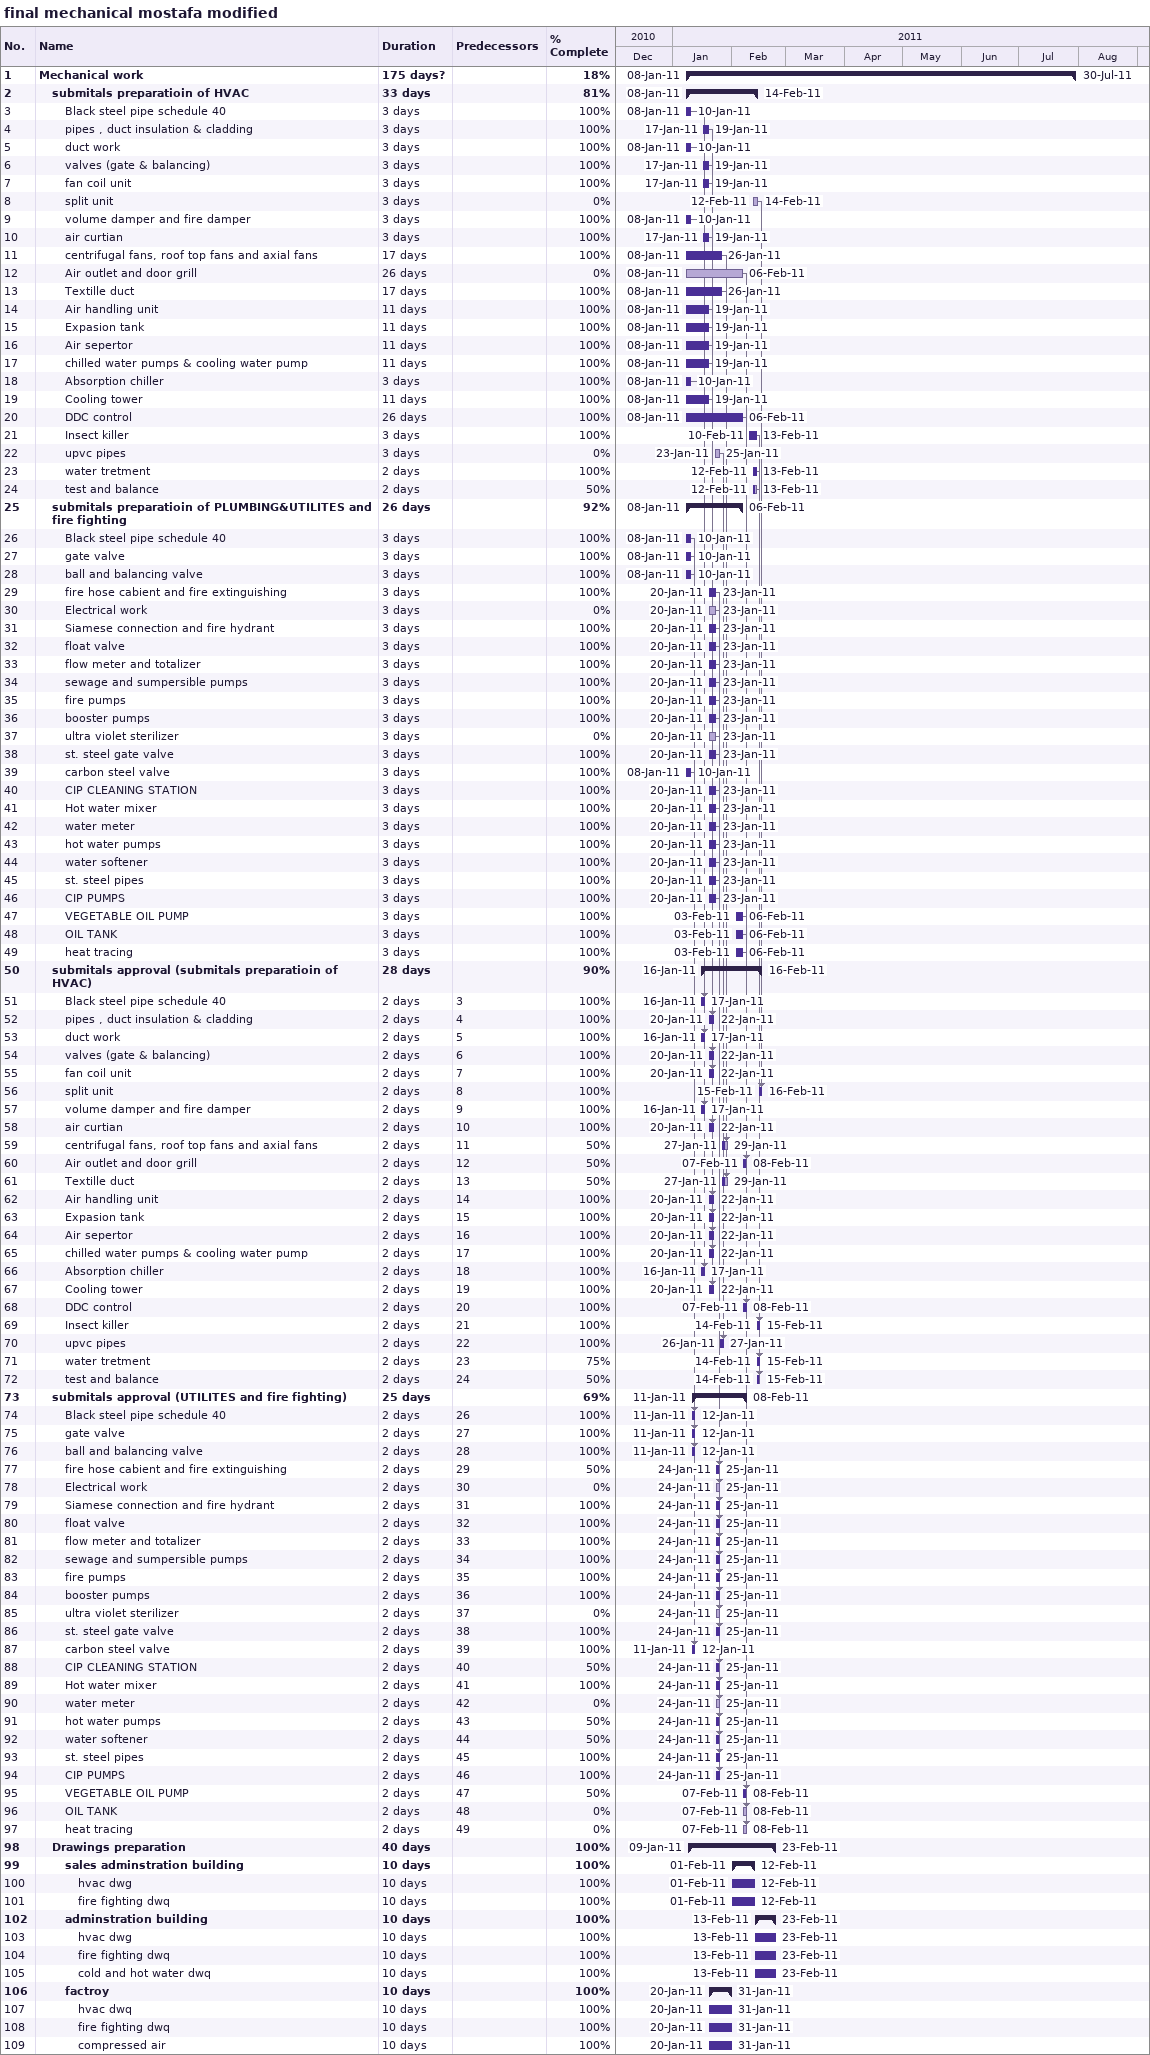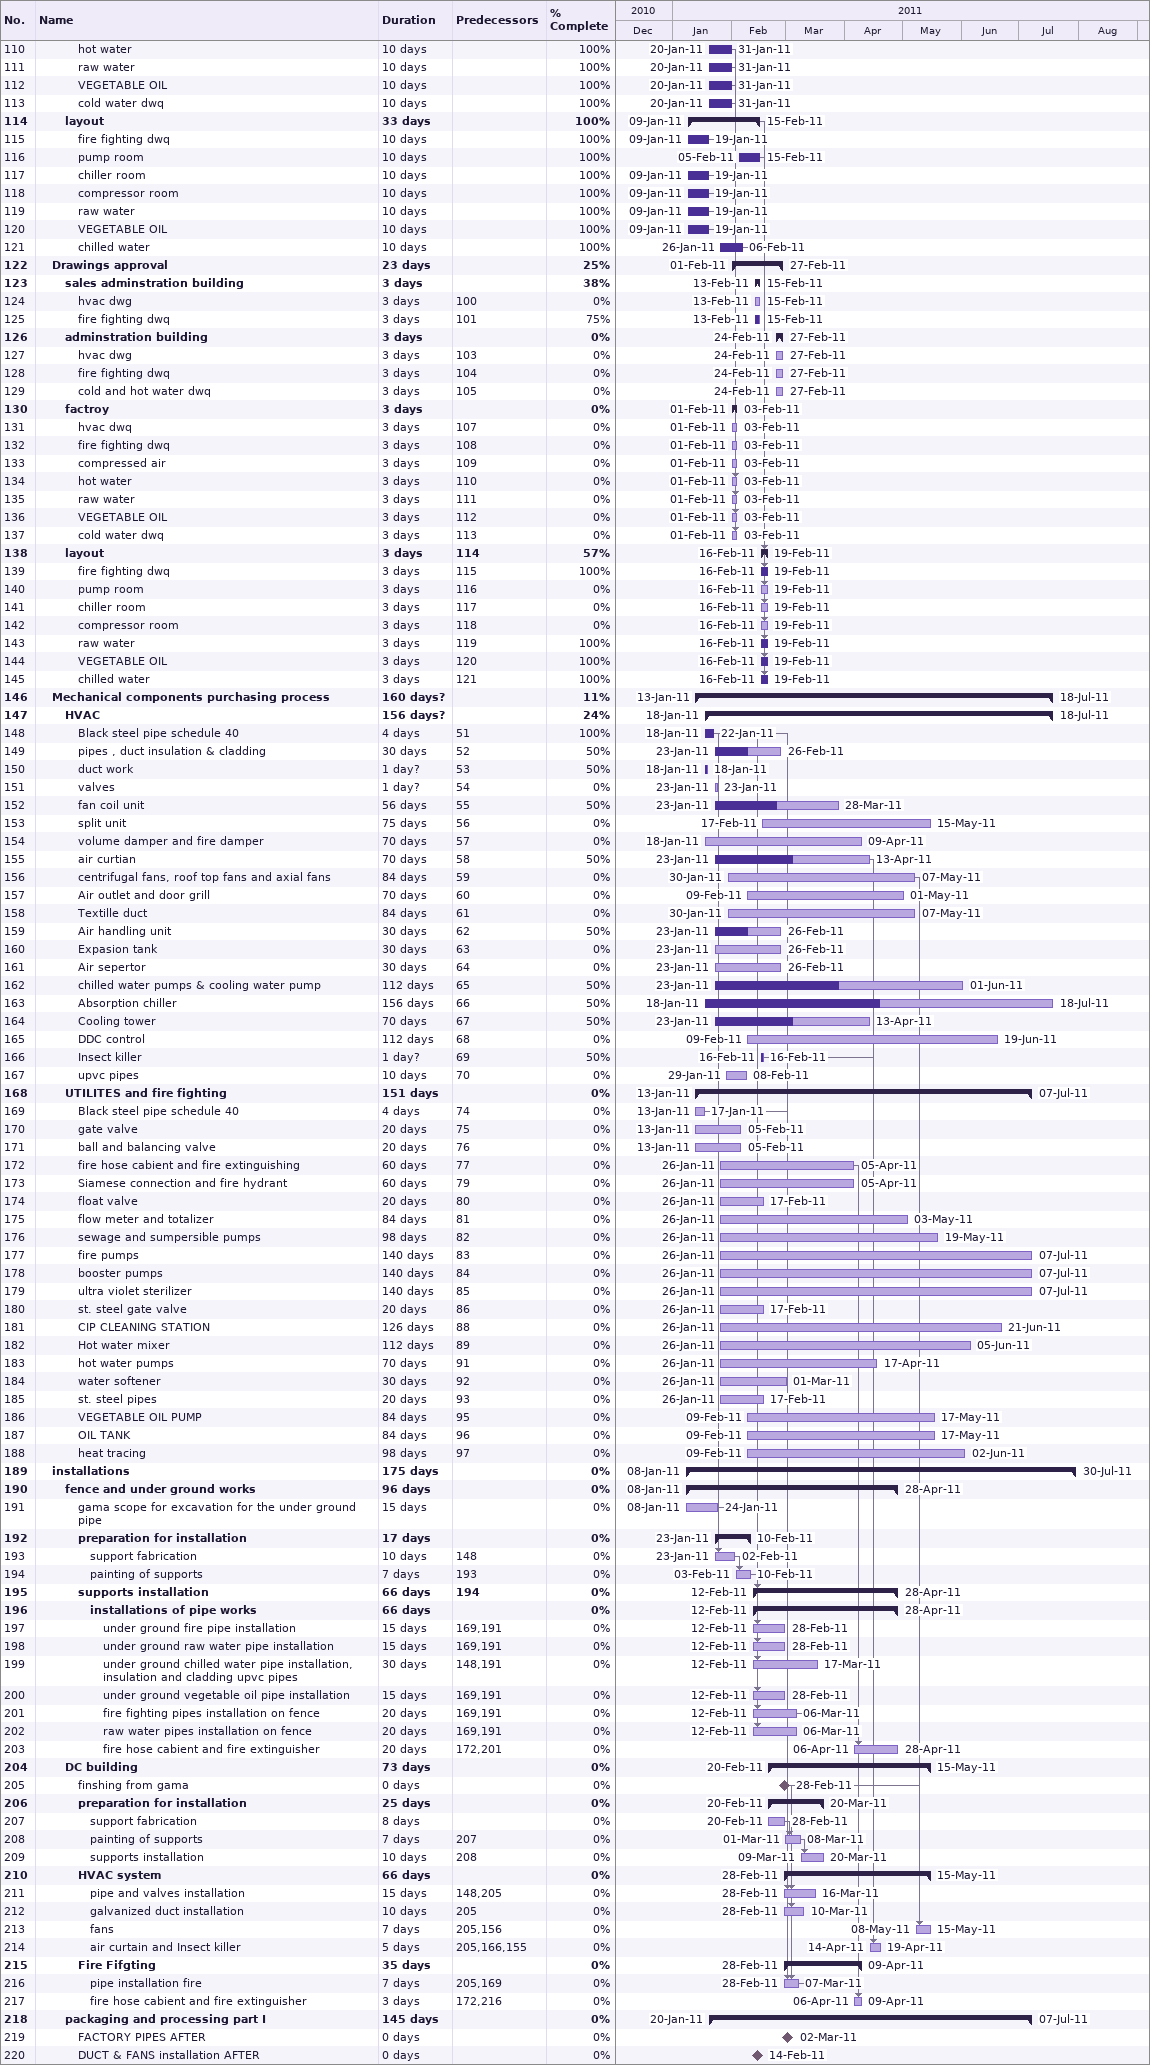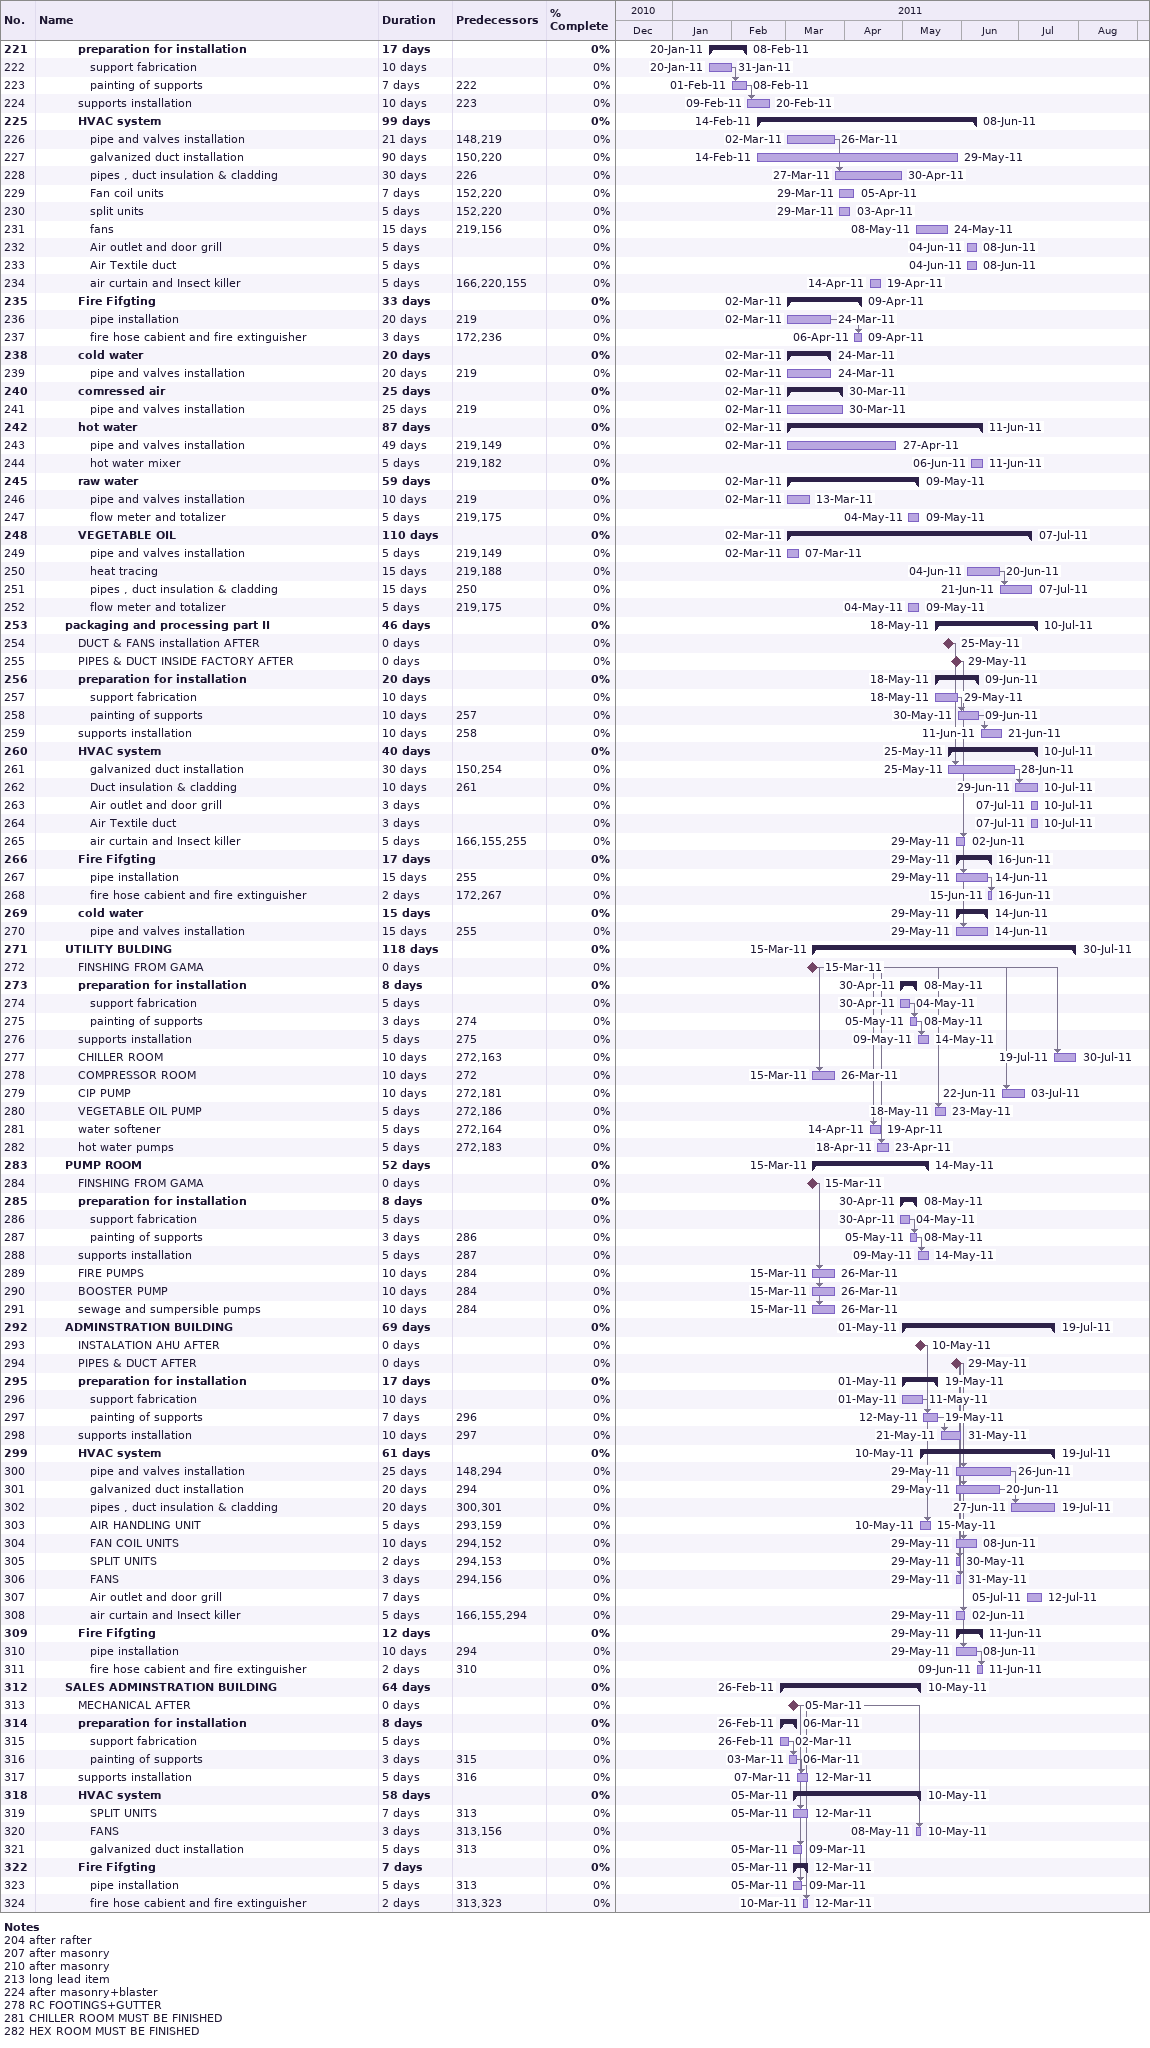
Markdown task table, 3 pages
final mechanical mostafa modified

| ID | Level | Task | Duration | Start | Finish | Predecessors | % complete |
|---|---|---|---|---|---|---|---|
| 1 | 1 | **Mechanical work** | 175d? | 2011-01-08 | 2011-07-30 |  | 18 |
| 2 | 2 | **submitals preparatioin of HVAC** | 33d | 2011-01-08 | 2011-02-14 |  | 81 |
| 3 | 3 | Black steel pipe schedule 40 | 3d | 2011-01-08 | 2011-01-10 |  | 100 |
| 4 | 3 | pipes , duct insulation & cladding | 3d | 2011-01-17 | 2011-01-19 |  | 100 |
| 5 | 3 | duct work | 3d | 2011-01-08 | 2011-01-10 |  | 100 |
| 6 | 3 | valves (gate & balancing) | 3d | 2011-01-17 | 2011-01-19 |  | 100 |
| 7 | 3 | fan coil unit | 3d | 2011-01-17 | 2011-01-19 |  | 100 |
| 8 | 3 | split unit | 3d | 2011-02-12 | 2011-02-14 |  | 0 |
| 9 | 3 | volume damper and fire damper | 3d | 2011-01-08 | 2011-01-10 |  | 100 |
| 10 | 3 | air curtian | 3d | 2011-01-17 | 2011-01-19 |  | 100 |
| 11 | 3 | centrifugal fans, roof top fans and axial fans | 17d | 2011-01-08 | 2011-01-26 |  | 100 |
| 12 | 3 | Air outlet and door grill | 26d | 2011-01-08 | 2011-02-06 |  | 0 |
| 13 | 3 | Textille duct | 17d | 2011-01-08 | 2011-01-26 |  | 100 |
| 14 | 3 | Air handling unit | 11d | 2011-01-08 | 2011-01-19 |  | 100 |
| 15 | 3 | Expasion tank | 11d | 2011-01-08 | 2011-01-19 |  | 100 |
| 16 | 3 | Air sepertor | 11d | 2011-01-08 | 2011-01-19 |  | 100 |
| 17 | 3 | chilled water pumps & cooling water pump | 11d | 2011-01-08 | 2011-01-19 |  | 100 |
| 18 | 3 | Absorption chiller | 3d | 2011-01-08 | 2011-01-10 |  | 100 |
| 19 | 3 | Cooling tower | 11d | 2011-01-08 | 2011-01-19 |  | 100 |
| 20 | 3 | DDC control | 26d | 2011-01-08 | 2011-02-06 |  | 100 |
| 21 | 3 | Insect killer | 3d | 2011-02-10 | 2011-02-13 |  | 100 |
| 22 | 3 | upvc pipes | 3d | 2011-01-23 | 2011-01-25 |  | 0 |
| 23 | 3 | water tretment | 2d | 2011-02-12 | 2011-02-13 |  | 100 |
| 24 | 3 | test and balance | 2d | 2011-02-12 | 2011-02-13 |  | 50 |
| 25 | 2 | **submitals preparatioin of PLUMBING&UTILITES and fire fighting** | 26d | 2011-01-08 | 2011-02-06 |  | 92 |
| 26 | 3 | Black steel pipe schedule 40 | 3d | 2011-01-08 | 2011-01-10 |  | 100 |
| 27 | 3 | gate valve | 3d | 2011-01-08 | 2011-01-10 |  | 100 |
| 28 | 3 | ball and balancing valve | 3d | 2011-01-08 | 2011-01-10 |  | 100 |
| 29 | 3 | fire hose cabient and fire extinguishing | 3d | 2011-01-20 | 2011-01-23 |  | 100 |
| 30 | 3 | Electrical work | 3d | 2011-01-20 | 2011-01-23 |  | 0 |
| 31 | 3 | Siamese connection and fire hydrant | 3d | 2011-01-20 | 2011-01-23 |  | 100 |
| 32 | 3 | float valve | 3d | 2011-01-20 | 2011-01-23 |  | 100 |
| 33 | 3 | flow meter and totalizer | 3d | 2011-01-20 | 2011-01-23 |  | 100 |
| 34 | 3 | sewage and sumpersible pumps | 3d | 2011-01-20 | 2011-01-23 |  | 100 |
| 35 | 3 | fire pumps | 3d | 2011-01-20 | 2011-01-23 |  | 100 |
| 36 | 3 | booster pumps | 3d | 2011-01-20 | 2011-01-23 |  | 100 |
| 37 | 3 | ultra violet sterilizer | 3d | 2011-01-20 | 2011-01-23 |  | 0 |
| 38 | 3 | st. steel gate valve | 3d | 2011-01-20 | 2011-01-23 |  | 100 |
| 39 | 3 | carbon steel valve | 3d | 2011-01-08 | 2011-01-10 |  | 100 |
| 40 | 3 | CIP CLEANING STATION | 3d | 2011-01-20 | 2011-01-23 |  | 100 |
| 41 | 3 | Hot water mixer | 3d | 2011-01-20 | 2011-01-23 |  | 100 |
| 42 | 3 | water meter | 3d | 2011-01-20 | 2011-01-23 |  | 100 |
| 43 | 3 | hot water pumps | 3d | 2011-01-20 | 2011-01-23 |  | 100 |
| 44 | 3 | water softener | 3d | 2011-01-20 | 2011-01-23 |  | 100 |
| 45 | 3 | st. steel pipes | 3d | 2011-01-20 | 2011-01-23 |  | 100 |
| 46 | 3 | CIP PUMPS | 3d | 2011-01-20 | 2011-01-23 |  | 100 |
| 47 | 3 | VEGETABLE OIL PUMP | 3d | 2011-02-03 | 2011-02-06 |  | 100 |
| 48 | 3 | OIL TANK | 3d | 2011-02-03 | 2011-02-06 |  | 100 |
| 49 | 3 | heat tracing | 3d | 2011-02-03 | 2011-02-06 |  | 100 |
| 50 | 2 | **submitals approval (submitals preparatioin of HVAC)** | 28d | 2011-01-16 | 2011-02-16 |  | 90 |
| 51 | 3 | Black steel pipe schedule 40 | 2d | 2011-01-16 | 2011-01-17 | 3 | 100 |
| 52 | 3 | pipes , duct insulation & cladding | 2d | 2011-01-20 | 2011-01-22 | 4 | 100 |
| 53 | 3 | duct work | 2d | 2011-01-16 | 2011-01-17 | 5 | 100 |
| 54 | 3 | valves (gate & balancing) | 2d | 2011-01-20 | 2011-01-22 | 6 | 100 |
| 55 | 3 | fan coil unit | 2d | 2011-01-20 | 2011-01-22 | 7 | 100 |
| 56 | 3 | split unit | 2d | 2011-02-15 | 2011-02-16 | 8 | 100 |
| 57 | 3 | volume damper and fire damper | 2d | 2011-01-16 | 2011-01-17 | 9 | 100 |
| 58 | 3 | air curtian | 2d | 2011-01-20 | 2011-01-22 | 10 | 100 |
| 59 | 3 | centrifugal fans, roof top fans and axial fans | 2d | 2011-01-27 | 2011-01-29 | 11 | 50 |
| 60 | 3 | Air outlet and door grill | 2d | 2011-02-07 | 2011-02-08 | 12 | 50 |
| 61 | 3 | Textille duct | 2d | 2011-01-27 | 2011-01-29 | 13 | 50 |
| 62 | 3 | Air handling unit | 2d | 2011-01-20 | 2011-01-22 | 14 | 100 |
| 63 | 3 | Expasion tank | 2d | 2011-01-20 | 2011-01-22 | 15 | 100 |
| 64 | 3 | Air sepertor | 2d | 2011-01-20 | 2011-01-22 | 16 | 100 |
| 65 | 3 | chilled water pumps & cooling water pump | 2d | 2011-01-20 | 2011-01-22 | 17 | 100 |
| 66 | 3 | Absorption chiller | 2d | 2011-01-16 | 2011-01-17 | 18 | 100 |
| 67 | 3 | Cooling tower | 2d | 2011-01-20 | 2011-01-22 | 19 | 100 |
| 68 | 3 | DDC control | 2d | 2011-02-07 | 2011-02-08 | 20 | 100 |
| 69 | 3 | Insect killer | 2d | 2011-02-14 | 2011-02-15 | 21 | 100 |
| 70 | 3 | upvc pipes | 2d | 2011-01-26 | 2011-01-27 | 22 | 100 |
| 71 | 3 | water tretment | 2d | 2011-02-14 | 2011-02-15 | 23 | 75 |
| 72 | 3 | test and balance | 2d | 2011-02-14 | 2011-02-15 | 24 | 50 |
| 73 | 2 | **submitals approval (UTILITES and fire fighting)** | 25d | 2011-01-11 | 2011-02-08 |  | 69 |
| 74 | 3 | Black steel pipe schedule 40 | 2d | 2011-01-11 | 2011-01-12 | 26 | 100 |
| 75 | 3 | gate valve | 2d | 2011-01-11 | 2011-01-12 | 27 | 100 |
| 76 | 3 | ball and balancing valve | 2d | 2011-01-11 | 2011-01-12 | 28 | 100 |
| 77 | 3 | fire hose cabient and fire extinguishing | 2d | 2011-01-24 | 2011-01-25 | 29 | 50 |
| 78 | 3 | Electrical work | 2d | 2011-01-24 | 2011-01-25 | 30 | 0 |
| 79 | 3 | Siamese connection and fire hydrant | 2d | 2011-01-24 | 2011-01-25 | 31 | 100 |
| 80 | 3 | float valve | 2d | 2011-01-24 | 2011-01-25 | 32 | 100 |
| 81 | 3 | flow meter and totalizer | 2d | 2011-01-24 | 2011-01-25 | 33 | 100 |
| 82 | 3 | sewage and sumpersible pumps | 2d | 2011-01-24 | 2011-01-25 | 34 | 100 |
| 83 | 3 | fire pumps | 2d | 2011-01-24 | 2011-01-25 | 35 | 100 |
| 84 | 3 | booster pumps | 2d | 2011-01-24 | 2011-01-25 | 36 | 100 |
| 85 | 3 | ultra violet sterilizer | 2d | 2011-01-24 | 2011-01-25 | 37 | 0 |
| 86 | 3 | st. steel gate valve | 2d | 2011-01-24 | 2011-01-25 | 38 | 100 |
| 87 | 3 | carbon steel valve | 2d | 2011-01-11 | 2011-01-12 | 39 | 100 |
| 88 | 3 | CIP CLEANING STATION | 2d | 2011-01-24 | 2011-01-25 | 40 | 50 |
| 89 | 3 | Hot water mixer | 2d | 2011-01-24 | 2011-01-25 | 41 | 100 |
| 90 | 3 | water meter | 2d | 2011-01-24 | 2011-01-25 | 42 | 0 |
| 91 | 3 | hot water pumps | 2d | 2011-01-24 | 2011-01-25 | 43 | 50 |
| 92 | 3 | water softener | 2d | 2011-01-24 | 2011-01-25 | 44 | 50 |
| 93 | 3 | st. steel pipes | 2d | 2011-01-24 | 2011-01-25 | 45 | 100 |
| 94 | 3 | CIP PUMPS | 2d | 2011-01-24 | 2011-01-25 | 46 | 100 |
| 95 | 3 | VEGETABLE OIL PUMP | 2d | 2011-02-07 | 2011-02-08 | 47 | 50 |
| 96 | 3 | OIL TANK | 2d | 2011-02-07 | 2011-02-08 | 48 | 0 |
| 97 | 3 | heat tracing | 2d | 2011-02-07 | 2011-02-08 | 49 | 0 |
| 98 | 2 | **Drawings preparation** | 40d | 2011-01-09 | 2011-02-23 |  | 100 |
| 99 | 3 | **sales adminstration building** | 10d | 2011-02-01 | 2011-02-12 |  | 100 |
| 100 | 4 | hvac dwg | 10d | 2011-02-01 | 2011-02-12 |  | 100 |
| 101 | 4 | fire fighting dwq | 10d | 2011-02-01 | 2011-02-12 |  | 100 |
| 102 | 3 | **adminstration building** | 10d | 2011-02-13 | 2011-02-23 |  | 100 |
| 103 | 4 | hvac dwg | 10d | 2011-02-13 | 2011-02-23 |  | 100 |
| 104 | 4 | fire fighting dwq | 10d | 2011-02-13 | 2011-02-23 |  | 100 |
| 105 | 4 | cold and hot water dwq | 10d | 2011-02-13 | 2011-02-23 |  | 100 |
| 106 | 3 | **factroy** | 10d | 2011-01-20 | 2011-01-31 |  | 100 |
| 107 | 4 | hvac dwq | 10d | 2011-01-20 | 2011-01-31 |  | 100 |
| 108 | 4 | fire fighting dwq | 10d | 2011-01-20 | 2011-01-31 |  | 100 |
| 109 | 4 | compressed air | 10d | 2011-01-20 | 2011-01-31 |  | 100 |
| 110 | 4 | hot water | 10d | 2011-01-20 | 2011-01-31 |  | 100 |
| 111 | 4 | raw water | 10d | 2011-01-20 | 2011-01-31 |  | 100 |
| 112 | 4 | VEGETABLE OIL | 10d | 2011-01-20 | 2011-01-31 |  | 100 |
| 113 | 4 | cold water dwq | 10d | 2011-01-20 | 2011-01-31 |  | 100 |
| 114 | 3 | **layout** | 33d | 2011-01-09 | 2011-02-15 |  | 100 |
| 115 | 4 | fire fighting dwq | 10d | 2011-01-09 | 2011-01-19 |  | 100 |
| 116 | 4 | pump room | 10d | 2011-02-05 | 2011-02-15 |  | 100 |
| 117 | 4 | chiller room | 10d | 2011-01-09 | 2011-01-19 |  | 100 |
| 118 | 4 | compressor room | 10d | 2011-01-09 | 2011-01-19 |  | 100 |
| 119 | 4 | raw water | 10d | 2011-01-09 | 2011-01-19 |  | 100 |
| 120 | 4 | VEGETABLE OIL | 10d | 2011-01-09 | 2011-01-19 |  | 100 |
| 121 | 4 | chilled water | 10d | 2011-01-26 | 2011-02-06 |  | 100 |
| 122 | 2 | **Drawings approval** | 23d | 2011-02-01 | 2011-02-27 |  | 25 |
| 123 | 3 | **sales adminstration building** | 3d | 2011-02-13 | 2011-02-15 |  | 38 |
| 124 | 4 | hvac dwg | 3d | 2011-02-13 | 2011-02-15 | 100 | 0 |
| 125 | 4 | fire fighting dwq | 3d | 2011-02-13 | 2011-02-15 | 101 | 75 |
| 126 | 3 | **adminstration building** | 3d | 2011-02-24 | 2011-02-27 |  | 0 |
| 127 | 4 | hvac dwg | 3d | 2011-02-24 | 2011-02-27 | 103 | 0 |
| 128 | 4 | fire fighting dwq | 3d | 2011-02-24 | 2011-02-27 | 104 | 0 |
| 129 | 4 | cold and hot water dwq | 3d | 2011-02-24 | 2011-02-27 | 105 | 0 |
| 130 | 3 | **factroy** | 3d | 2011-02-01 | 2011-02-03 |  | 0 |
| 131 | 4 | hvac dwq | 3d | 2011-02-01 | 2011-02-03 | 107 | 0 |
| 132 | 4 | fire fighting dwq | 3d | 2011-02-01 | 2011-02-03 | 108 | 0 |
| 133 | 4 | compressed air | 3d | 2011-02-01 | 2011-02-03 | 109 | 0 |
| 134 | 4 | hot water | 3d | 2011-02-01 | 2011-02-03 | 110 | 0 |
| 135 | 4 | raw water | 3d | 2011-02-01 | 2011-02-03 | 111 | 0 |
| 136 | 4 | VEGETABLE OIL | 3d | 2011-02-01 | 2011-02-03 | 112 | 0 |
| 137 | 4 | cold water dwq | 3d | 2011-02-01 | 2011-02-03 | 113 | 0 |
| 138 | 3 | **layout** | 3d | 2011-02-16 | 2011-02-19 | 114 | 57 |
| 139 | 4 | fire fighting dwq | 3d | 2011-02-16 | 2011-02-19 | 115 | 100 |
| 140 | 4 | pump room | 3d | 2011-02-16 | 2011-02-19 | 116 | 0 |
| 141 | 4 | chiller room | 3d | 2011-02-16 | 2011-02-19 | 117 | 0 |
| 142 | 4 | compressor room | 3d | 2011-02-16 | 2011-02-19 | 118 | 0 |
| 143 | 4 | raw water | 3d | 2011-02-16 | 2011-02-19 | 119 | 100 |
| 144 | 4 | VEGETABLE OIL | 3d | 2011-02-16 | 2011-02-19 | 120 | 100 |
| 145 | 4 | chilled water | 3d | 2011-02-16 | 2011-02-19 | 121 | 100 |
| 146 | 2 | **Mechanical components purchasing process** | 160d? | 2011-01-13 | 2011-07-18 |  | 11 |
| 147 | 3 | **HVAC** | 156d? | 2011-01-18 | 2011-07-18 |  | 24 |
| 148 | 4 | Black steel pipe schedule 40 | 4d | 2011-01-18 | 2011-01-22 | 51 | 100 |
| 149 | 4 | pipes , duct insulation & cladding | 30d | 2011-01-23 | 2011-02-26 | 52 | 50 |
| 150 | 4 | duct work | 1d? | 2011-01-18 | 2011-01-18 | 53 | 50 |
| 151 | 4 | valves | 1d? | 2011-01-23 | 2011-01-23 | 54 | 0 |
| 152 | 4 | fan coil unit | 56d | 2011-01-23 | 2011-03-28 | 55 | 50 |
| 153 | 4 | split unit | 75d | 2011-02-17 | 2011-05-15 | 56 | 0 |
| 154 | 4 | volume damper and fire damper | 70d | 2011-01-18 | 2011-04-09 | 57 | 0 |
| 155 | 4 | air curtian | 70d | 2011-01-23 | 2011-04-13 | 58 | 50 |
| 156 | 4 | centrifugal fans, roof top fans and axial fans | 84d | 2011-01-30 | 2011-05-07 | 59 | 0 |
| 157 | 4 | Air outlet and door grill | 70d | 2011-02-09 | 2011-05-01 | 60 | 0 |
| 158 | 4 | Textille duct | 84d | 2011-01-30 | 2011-05-07 | 61 | 0 |
| 159 | 4 | Air handling unit | 30d | 2011-01-23 | 2011-02-26 | 62 | 50 |
| 160 | 4 | Expasion tank | 30d | 2011-01-23 | 2011-02-26 | 63 | 0 |
| 161 | 4 | Air sepertor | 30d | 2011-01-23 | 2011-02-26 | 64 | 0 |
| 162 | 4 | chilled water pumps & cooling water pump | 112d | 2011-01-23 | 2011-06-01 | 65 | 50 |
| 163 | 4 | Absorption chiller | 156d | 2011-01-18 | 2011-07-18 | 66 | 50 |
| 164 | 4 | Cooling tower | 70d | 2011-01-23 | 2011-04-13 | 67 | 50 |
| 165 | 4 | DDC control | 112d | 2011-02-09 | 2011-06-19 | 68 | 0 |
| 166 | 4 | Insect killer | 1d? | 2011-02-16 | 2011-02-16 | 69 | 50 |
| 167 | 4 | upvc pipes | 10d | 2011-01-29 | 2011-02-08 | 70 | 0 |
| 168 | 3 | **UTILITES and fire fighting** | 151d | 2011-01-13 | 2011-07-07 |  | 0 |
| 169 | 4 | Black steel pipe schedule 40 | 4d | 2011-01-13 | 2011-01-17 | 74 | 0 |
| 170 | 4 | gate valve | 20d | 2011-01-13 | 2011-02-05 | 75 | 0 |
| 171 | 4 | ball and balancing valve | 20d | 2011-01-13 | 2011-02-05 | 76 | 0 |
| 172 | 4 | fire hose cabient and fire extinguishing | 60d | 2011-01-26 | 2011-04-05 | 77 | 0 |
| 173 | 4 | Siamese connection and fire hydrant | 60d | 2011-01-26 | 2011-04-05 | 79 | 0 |
| 174 | 4 | float valve | 20d | 2011-01-26 | 2011-02-17 | 80 | 0 |
| 175 | 4 | flow meter and totalizer | 84d | 2011-01-26 | 2011-05-03 | 81 | 0 |
| 176 | 4 | sewage and sumpersible pumps | 98d | 2011-01-26 | 2011-05-19 | 82 | 0 |
| 177 | 4 | fire pumps | 140d | 2011-01-26 | 2011-07-07 | 83 | 0 |
| 178 | 4 | booster pumps | 140d | 2011-01-26 | 2011-07-07 | 84 | 0 |
| 179 | 4 | ultra violet sterilizer | 140d | 2011-01-26 | 2011-07-07 | 85 | 0 |
| 180 | 4 | st. steel gate valve | 20d | 2011-01-26 | 2011-02-17 | 86 | 0 |
| 181 | 4 | CIP CLEANING STATION | 126d | 2011-01-26 | 2011-06-21 | 88 | 0 |
| 182 | 4 | Hot water mixer | 112d | 2011-01-26 | 2011-06-05 | 89 | 0 |
| 183 | 4 | hot water pumps | 70d | 2011-01-26 | 2011-04-17 | 91 | 0 |
| 184 | 4 | water softener | 30d | 2011-01-26 | 2011-03-01 | 92 | 0 |
| 185 | 4 | st. steel pipes | 20d | 2011-01-26 | 2011-02-17 | 93 | 0 |
| 186 | 4 | VEGETABLE OIL PUMP | 84d | 2011-02-09 | 2011-05-17 | 95 | 0 |
| 187 | 4 | OIL TANK | 84d | 2011-02-09 | 2011-05-17 | 96 | 0 |
| 188 | 4 | heat tracing | 98d | 2011-02-09 | 2011-06-02 | 97 | 0 |
| 189 | 2 | **installations** | 175d | 2011-01-08 | 2011-07-30 |  | 0 |
| 190 | 3 | **fence and under ground works** | 96d | 2011-01-08 | 2011-04-28 |  | 0 |
| 191 | 4 | gama scope for excavation for the under ground pipe | 15d | 2011-01-08 | 2011-01-24 |  | 0 |
| 192 | 4 | **preparation for installation** | 17d | 2011-01-23 | 2011-02-10 |  | 0 |
| 193 | 5 | support fabrication | 10d | 2011-01-23 | 2011-02-02 | 148 | 0 |
| 194 | 5 | painting of supports | 7d | 2011-02-03 | 2011-02-10 | 193 | 0 |
| 195 | 4 | **supports installation** | 66d | 2011-02-12 | 2011-04-28 | 194 | 0 |
| 196 | 5 | **installations of pipe works** | 66d | 2011-02-12 | 2011-04-28 |  | 0 |
| 197 | 6 | under ground fire pipe installation | 15d | 2011-02-12 | 2011-02-28 | 169, 191 | 0 |
| 198 | 6 | under ground raw water pipe installation | 15d | 2011-02-12 | 2011-02-28 | 169, 191 | 0 |
| 199 | 6 | under ground chilled water pipe installation, insulation and cladding upvc pipes | 30d | 2011-02-12 | 2011-03-17 | 148, 191 | 0 |
| 200 | 6 | under ground vegetable oil pipe installation | 15d | 2011-02-12 | 2011-02-28 | 169, 191 | 0 |
| 201 | 6 | fire fighting pipes installation on fence | 20d | 2011-02-12 | 2011-03-06 | 169, 191 | 0 |
| 202 | 6 | raw water pipes installation on fence | 20d | 2011-02-12 | 2011-03-06 | 169, 191 | 0 |
| 203 | 6 | fire hose cabient and fire extinguisher | 20d | 2011-04-06 | 2011-04-28 | 172, 201 | 0 |
| 204 | 3 | **DC building** | 73d | 2011-02-20 | 2011-05-15 |  | 0 |
| 205 | 4 | finshing from gama | 0d | 2011-02-28 | 2011-02-28 |  | 0 |
| 206 | 4 | **preparation for installation** | 25d | 2011-02-20 | 2011-03-20 |  | 0 |
| 207 | 5 | support fabrication | 8d | 2011-02-20 | 2011-02-28 |  | 0 |
| 208 | 5 | painting of supports | 7d | 2011-03-01 | 2011-03-08 | 207 | 0 |
| 209 | 5 | supports installation | 10d | 2011-03-09 | 2011-03-20 | 208 | 0 |
| 210 | 4 | **HVAC system** | 66d | 2011-02-28 | 2011-05-15 |  | 0 |
| 211 | 5 | pipe and valves installation | 15d | 2011-02-28 | 2011-03-16 | 148, 205 | 0 |
| 212 | 5 | galvanized duct installation | 10d | 2011-02-28 | 2011-03-10 | 205 | 0 |
| 213 | 5 | fans | 7d | 2011-05-08 | 2011-05-15 | 205, 156 | 0 |
| 214 | 5 | air curtain and Insect killer | 5d | 2011-04-14 | 2011-04-19 | 205, 166, 155 | 0 |
| 215 | 4 | **Fire Fifgting** | 35d | 2011-02-28 | 2011-04-09 |  | 0 |
| 216 | 5 | pipe installation fire | 7d | 2011-02-28 | 2011-03-07 | 205, 169 | 0 |
| 217 | 5 | fire hose cabient and fire extinguisher | 3d | 2011-04-06 | 2011-04-09 | 172, 216 | 0 |
| 218 | 3 | **packaging and processing part I** | 145d | 2011-01-20 | 2011-07-07 |  | 0 |
| 219 | 4 | FACTORY PIPES AFTER | 0d | 2011-03-02 | 2011-03-02 |  | 0 |
| 220 | 4 | DUCT & FANS installation AFTER | 0d | 2011-02-14 | 2011-02-14 |  | 0 |
| 221 | 4 | **preparation for installation** | 17d | 2011-01-20 | 2011-02-08 |  | 0 |
| 222 | 5 | support fabrication | 10d | 2011-01-20 | 2011-01-31 |  | 0 |
| 223 | 5 | painting of supports | 7d | 2011-02-01 | 2011-02-08 | 222 | 0 |
| 224 | 4 | supports installation | 10d | 2011-02-09 | 2011-02-20 | 223 | 0 |
| 225 | 4 | **HVAC system** | 99d | 2011-02-14 | 2011-06-08 |  | 0 |
| 226 | 5 | pipe and valves installation | 21d | 2011-03-02 | 2011-03-26 | 148, 219 | 0 |
| 227 | 5 | galvanized duct installation | 90d | 2011-02-14 | 2011-05-29 | 150, 220 | 0 |
| 228 | 5 | pipes , duct insulation & cladding | 30d | 2011-03-27 | 2011-04-30 | 226 | 0 |
| 229 | 5 | Fan coil units | 7d | 2011-03-29 | 2011-04-05 | 152, 220 | 0 |
| 230 | 5 | split units | 5d | 2011-03-29 | 2011-04-03 | 152, 220 | 0 |
| 231 | 5 | fans | 15d | 2011-05-08 | 2011-05-24 | 219, 156 | 0 |
| 232 | 5 | Air outlet and door grill | 5d | 2011-06-04 | 2011-06-08 |  | 0 |
| 233 | 5 | Air Textile duct | 5d | 2011-06-04 | 2011-06-08 |  | 0 |
| 234 | 5 | air curtain and Insect killer | 5d | 2011-04-14 | 2011-04-19 | 166, 220, 155 | 0 |
| 235 | 4 | **Fire Fifgting** | 33d | 2011-03-02 | 2011-04-09 |  | 0 |
| 236 | 5 | pipe installation | 20d | 2011-03-02 | 2011-03-24 | 219 | 0 |
| 237 | 5 | fire hose cabient and fire extinguisher | 3d | 2011-04-06 | 2011-04-09 | 172, 236 | 0 |
| 238 | 4 | **cold water** | 20d | 2011-03-02 | 2011-03-24 |  | 0 |
| 239 | 5 | pipe and valves installation | 20d | 2011-03-02 | 2011-03-24 | 219 | 0 |
| 240 | 4 | **comressed air** | 25d | 2011-03-02 | 2011-03-30 |  | 0 |
| 241 | 5 | pipe and valves installation | 25d | 2011-03-02 | 2011-03-30 | 219 | 0 |
| 242 | 4 | **hot water** | 87d | 2011-03-02 | 2011-06-11 |  | 0 |
| 243 | 5 | pipe and valves installation | 49d | 2011-03-02 | 2011-04-27 | 219, 149 | 0 |
| 244 | 5 | hot water mixer | 5d | 2011-06-06 | 2011-06-11 | 219, 182 | 0 |
| 245 | 4 | **raw water** | 59d | 2011-03-02 | 2011-05-09 |  | 0 |
| 246 | 5 | pipe and valves installation | 10d | 2011-03-02 | 2011-03-13 | 219 | 0 |
| 247 | 5 | flow meter and totalizer | 5d | 2011-05-04 | 2011-05-09 | 219, 175 | 0 |
| 248 | 4 | **VEGETABLE OIL** | 110d | 2011-03-02 | 2011-07-07 |  | 0 |
| 249 | 5 | pipe and valves installation | 5d | 2011-03-02 | 2011-03-07 | 219, 149 | 0 |
| 250 | 5 | heat tracing | 15d | 2011-06-04 | 2011-06-20 | 219, 188 | 0 |
| 251 | 5 | pipes , duct insulation & cladding | 15d | 2011-06-21 | 2011-07-07 | 250 | 0 |
| 252 | 5 | flow meter and totalizer | 5d | 2011-05-04 | 2011-05-09 | 219, 175 | 0 |
| 253 | 3 | **packaging and processing part II** | 46d | 2011-05-18 | 2011-07-10 |  | 0 |
| 254 | 4 | DUCT & FANS installation AFTER | 0d | 2011-05-25 | 2011-05-25 |  | 0 |
| 255 | 4 | PIPES & DUCT INSIDE FACTORY AFTER | 0d | 2011-05-29 | 2011-05-29 |  | 0 |
| 256 | 4 | **preparation for installation** | 20d | 2011-05-18 | 2011-06-09 |  | 0 |
| 257 | 5 | support fabrication | 10d | 2011-05-18 | 2011-05-29 |  | 0 |
| 258 | 5 | painting of supports | 10d | 2011-05-30 | 2011-06-09 | 257 | 0 |
| 259 | 4 | supports installation | 10d | 2011-06-11 | 2011-06-21 | 258 | 0 |
| 260 | 4 | **HVAC system** | 40d | 2011-05-25 | 2011-07-10 |  | 0 |
| 261 | 5 | galvanized duct installation | 30d | 2011-05-25 | 2011-06-28 | 150, 254 | 0 |
| 262 | 5 | Duct insulation & cladding | 10d | 2011-06-29 | 2011-07-10 | 261 | 0 |
| 263 | 5 | Air outlet and door grill | 3d | 2011-07-07 | 2011-07-10 |  | 0 |
| 264 | 5 | Air Textile duct | 3d | 2011-07-07 | 2011-07-10 |  | 0 |
| 265 | 5 | air curtain and Insect killer | 5d | 2011-05-29 | 2011-06-02 | 166, 155, 255 | 0 |
| 266 | 4 | **Fire Fifgting** | 17d | 2011-05-29 | 2011-06-16 |  | 0 |
| 267 | 5 | pipe installation | 15d | 2011-05-29 | 2011-06-14 | 255 | 0 |
| 268 | 5 | fire hose cabient and fire extinguisher | 2d | 2011-06-15 | 2011-06-16 | 172, 267 | 0 |
| 269 | 4 | **cold water** | 15d | 2011-05-29 | 2011-06-14 |  | 0 |
| 270 | 5 | pipe and valves installation | 15d | 2011-05-29 | 2011-06-14 | 255 | 0 |
| 271 | 3 | **UTILITY BULDING** | 118d | 2011-03-15 | 2011-07-30 |  | 0 |
| 272 | 4 | FINSHING FROM GAMA | 0d | 2011-03-15 | 2011-03-15 |  | 0 |
| 273 | 4 | **preparation for installation** | 8d | 2011-04-30 | 2011-05-08 |  | 0 |
| 274 | 5 | support fabrication | 5d | 2011-04-30 | 2011-05-04 |  | 0 |
| 275 | 5 | painting of supports | 3d | 2011-05-05 | 2011-05-08 | 274 | 0 |
| 276 | 4 | supports installation | 5d | 2011-05-09 | 2011-05-14 | 275 | 0 |
| 277 | 4 | CHILLER ROOM | 10d | 2011-07-19 | 2011-07-30 | 272, 163 | 0 |
| 278 | 4 | COMPRESSOR ROOM | 10d | 2011-03-15 | 2011-03-26 | 272 | 0 |
| 279 | 4 | CIP PUMP | 10d | 2011-06-22 | 2011-07-03 | 272, 181 | 0 |
| 280 | 4 | VEGETABLE OIL PUMP | 5d | 2011-05-18 | 2011-05-23 | 272, 186 | 0 |
| 281 | 4 | water softener | 5d | 2011-04-14 | 2011-04-19 | 272, 164 | 0 |
| 282 | 4 | hot water pumps | 5d | 2011-04-18 | 2011-04-23 | 272, 183 | 0 |
| 283 | 3 | **PUMP ROOM** | 52d | 2011-03-15 | 2011-05-14 |  | 0 |
| 284 | 4 | FINSHING FROM GAMA | 0d | 2011-03-15 | 2011-03-15 |  | 0 |
| 285 | 4 | **preparation for installation** | 8d | 2011-04-30 | 2011-05-08 |  | 0 |
| 286 | 5 | support fabrication | 5d | 2011-04-30 | 2011-05-04 |  | 0 |
| 287 | 5 | painting of supports | 3d | 2011-05-05 | 2011-05-08 | 286 | 0 |
| 288 | 4 | supports installation | 5d | 2011-05-09 | 2011-05-14 | 287 | 0 |
| 289 | 4 | FIRE PUMPS | 10d | 2011-03-15 | 2011-03-26 | 284 | 0 |
| 290 | 4 | BOOSTER PUMP | 10d | 2011-03-15 | 2011-03-26 | 284 | 0 |
| 291 | 4 | sewage and sumpersible pumps | 10d | 2011-03-15 | 2011-03-26 | 284 | 0 |
| 292 | 3 | **ADMINSTRATION BUILDING** | 69d | 2011-05-01 | 2011-07-19 |  | 0 |
| 293 | 4 | INSTALATION AHU AFTER | 0d | 2011-05-10 | 2011-05-10 |  | 0 |
| 294 | 4 | PIPES & DUCT AFTER | 0d | 2011-05-29 | 2011-05-29 |  | 0 |
| 295 | 4 | **preparation for installation** | 17d | 2011-05-01 | 2011-05-19 |  | 0 |
| 296 | 5 | support fabrication | 10d | 2011-05-01 | 2011-05-11 |  | 0 |
| 297 | 5 | painting of supports | 7d | 2011-05-12 | 2011-05-19 | 296 | 0 |
| 298 | 4 | supports installation | 10d | 2011-05-21 | 2011-05-31 | 297 | 0 |
| 299 | 4 | **HVAC system** | 61d | 2011-05-10 | 2011-07-19 |  | 0 |
| 300 | 5 | pipe and valves installation | 25d | 2011-05-29 | 2011-06-26 | 148, 294 | 0 |
| 301 | 5 | galvanized duct installation | 20d | 2011-05-29 | 2011-06-20 | 294 | 0 |
| 302 | 5 | pipes , duct insulation & cladding | 20d | 2011-06-27 | 2011-07-19 | 300, 301 | 0 |
| 303 | 5 | AIR HANDLING UNIT | 5d | 2011-05-10 | 2011-05-15 | 293, 159 | 0 |
| 304 | 5 | FAN COIL UNITS | 10d | 2011-05-29 | 2011-06-08 | 294, 152 | 0 |
| 305 | 5 | SPLIT UNITS | 2d | 2011-05-29 | 2011-05-30 | 294, 153 | 0 |
| 306 | 5 | FANS | 3d | 2011-05-29 | 2011-05-31 | 294, 156 | 0 |
| 307 | 5 | Air outlet and door grill | 7d | 2011-07-05 | 2011-07-12 |  | 0 |
| 308 | 5 | air curtain and Insect killer | 5d | 2011-05-29 | 2011-06-02 | 166, 155, 294 | 0 |
| 309 | 4 | **Fire Fifgting** | 12d | 2011-05-29 | 2011-06-11 |  | 0 |
| 310 | 5 | pipe installation | 10d | 2011-05-29 | 2011-06-08 | 294 | 0 |
| 311 | 5 | fire hose cabient and fire extinguisher | 2d | 2011-06-09 | 2011-06-11 | 310 | 0 |
| 312 | 3 | **SALES ADMINSTRATION BUILDING** | 64d | 2011-02-26 | 2011-05-10 |  | 0 |
| 313 | 4 | MECHANICAL AFTER | 0d | 2011-03-05 | 2011-03-05 |  | 0 |
| 314 | 4 | **preparation for installation** | 8d | 2011-02-26 | 2011-03-06 |  | 0 |
| 315 | 5 | support fabrication | 5d | 2011-02-26 | 2011-03-02 |  | 0 |
| 316 | 5 | painting of supports | 3d | 2011-03-03 | 2011-03-06 | 315 | 0 |
| 317 | 4 | supports installation | 5d | 2011-03-07 | 2011-03-12 | 316 | 0 |
| 318 | 4 | **HVAC system** | 58d | 2011-03-05 | 2011-05-10 |  | 0 |
| 319 | 5 | SPLIT UNITS | 7d | 2011-03-05 | 2011-03-12 | 313 | 0 |
| 320 | 5 | FANS | 3d | 2011-05-08 | 2011-05-10 | 313, 156 | 0 |
| 321 | 5 | galvanized duct installation | 5d | 2011-03-05 | 2011-03-09 | 313 | 0 |
| 322 | 4 | **Fire Fifgting** | 7d | 2011-03-05 | 2011-03-12 |  | 0 |
| 323 | 5 | pipe installation | 5d | 2011-03-05 | 2011-03-09 | 313 | 0 |
| 324 | 5 | fire hose cabient and fire extinguisher | 2d | 2011-03-10 | 2011-03-12 | 313, 323 | 0 |

Notes
- 204: after rafter
- 207: after masonry
- 210: after masonry
- 213: long lead item
- 224: after masonry+blaster
- 278: RC FOOTINGS+GUTTER
- 281: CHILLER ROOM MUST BE FINISHED
- 282: HEX ROOM MUST BE FINISHED
